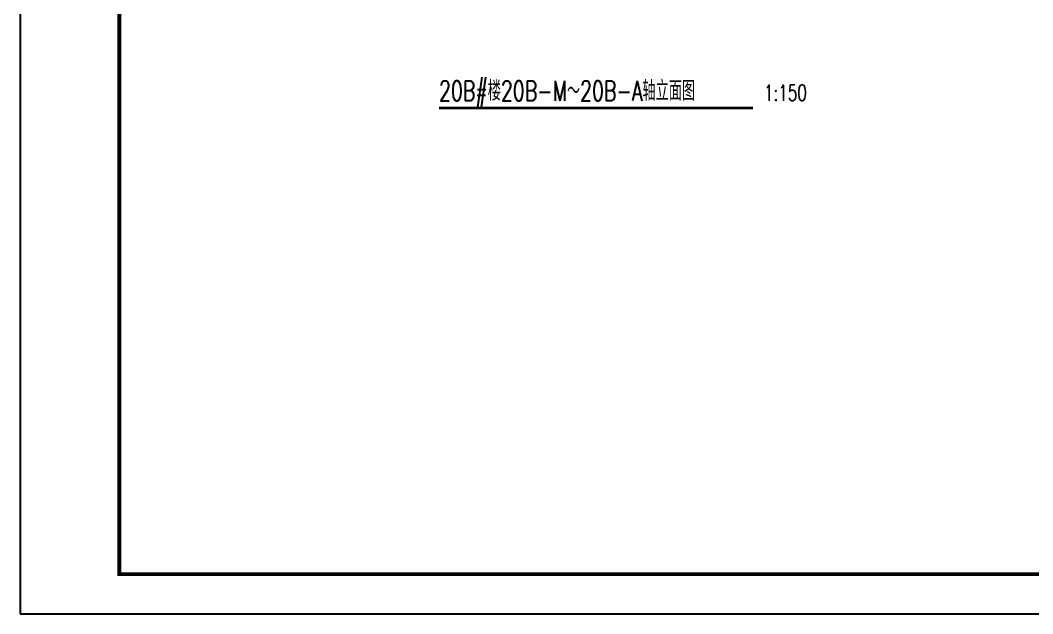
# Model space of a CAD drawing. Extents: x 296441 to 853063, y 459050 to 1117990.
# Drawn here: x 575754 to 614087, y 935057 to 957543 of the extents above; entities that cross this region are included whole.
import ezdxf
from ezdxf.enums import TextEntityAlignment as Align

# ---------------------------------------------------------------- set-up
doc = ezdxf.new("R2010")
doc.units = 0
doc.header["$LTSCALE"] = 1000
doc.layers.add('ZT1_Dim---符号---PM、LM、DY、JD', color=3, linetype='Continuous')
doc.layers.add('ZT1_通用--图框---PM、LM、DY、JD', color=150, linetype='Continuous')
doc.styles.add('ZT_图框1', font='ROMANS', dxfattribs={"width": 0.8, "bigfont": 'CHINESE'})
doc.styles.add('卓越符号', font='ROMANS.shx', dxfattribs={"width": 0.7, "bigfont": 'CHINESE.shx'})

# ---------------------------------------------------------------- blocks, each defined once
blk = doc.blocks.new('*U836')
at = {"const_width": 0.7}
blk.add_lwpolyline([(0, 0), (79.24, 0)], dxfattribs=at)
at = {"color": 0, "style": '卓越符号', "width": 0.7, "flags": 8}
for tag, p, height in [('图名', (0, 1.85), 5), ('比例', (82.04, 1.85), 4)]:
    blk.add_attdef(tag, p, '', height=height, dxfattribs=at)
blk = doc.blocks.new('ZT_A1标准图框')
blk.add_lwpolyline([(0, -594), (841, -594), (841, 0), (0, 0)], close=True)
at = {"const_width": 1}
blk.add_lwpolyline([(25, -584), (831, -584), (831, -10), (25, -10)], close=True, dxfattribs=at)
at = {"color": 70, "ltscale": 0.3, "style": 'ZT_图框1', "flags": 8}
for tag, width, p in [('子项名称', 0.65, (803.53, -431.64)), ('图名', 0.8, (803.53, -450.79))]:
    blk.add_attdef(tag, text='', height=3.5, dxfattribs=dict(at, width=width)).set_placement(p, align=Align.MIDDLE)
at = {"color": 70, "style": 'ZT_图框1', "width": 0.7, "flags": 8}
for tag, p in [('比例', (823.26, -510.32)), ('版本', (823.22, -517.8)), ('图号', (809.52, -525.31))]:
    blk.add_attdef(tag, text='', height=2.8, dxfattribs=at).set_placement(p, align=Align.MIDDLE)

msp = doc.modelspace()

# ---------------------------------------------------------------- block references
at = {"layer": 'ZT1_Dim---符号---PM、LM、DY、JD', "color": 7}
ref = msp.add_blockref('*U836', (591608.5, 954217.3), dxfattribs=dict(at, xscale=150, yscale=150, zscale=150))
ref.add_attrib('图名', '20B#楼20B-M～20B-A轴立面图', (591608.5, 954494.3), dxfattribs={"layer": '0', "color": 0, "height": 750, "style": '卓越符号', "width": 0.7})
ref.add_attrib('比例', '1:150', (603915.1, 954494.3), dxfattribs={"layer": '0', "color": 0, "height": 600, "style": '卓越符号', "width": 0.7})
at = {"layer": 'ZT1_通用--图框---PM、LM、DY、JD', "ltscale": 10, "xscale": 150, "yscale": 150, "zscale": 150}
msp.add_blockref('ZT_A1标准图框', (575753.8, 1024157.2), dxfattribs=at)

doc.saveas('drawing.dxf')
